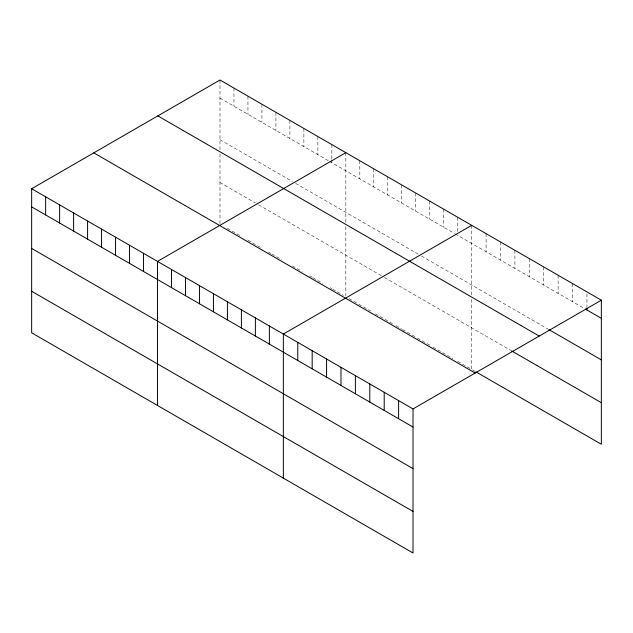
<?xml version="1.0" encoding="UTF-8"?>
<svg xmlns="http://www.w3.org/2000/svg" width="633" height="633" viewBox="0 0 633 633"><rect width="100%" height="100%" fill="white"/><g stroke="black" fill="none" stroke-linecap="round" stroke-linejoin="round"><path stroke-width="0.47" stroke-dasharray="3.17 2.37" d="M219.983 98.131L328.559 160.814M329.382 161.288L454.407 233.474M455.23 233.949L584.401 308.524M219.983 139.695L292.367 181.481M295.658 183.38L418.215 254.142M421.507 256.041L547.956 329.049M219.983 182.518L255.352 202.94M258.644 204.839L381.201 275.6M384.492 277.499L510.673 350.342M227.382 228.355L240.548 235.951M247.946 240.224L261.113 247.827M268.511 252.1L270.979 253.524M271.802 253.999L281.669 259.696M292.367 265.868L302.234 271.573M309.64 275.846L312.109 277.27M312.931 277.745L322.798 283.442M330.204 287.714L331.85 288.664M332.673 289.139L343.363 295.318M349.123 298.641L370.511 310.985M375.448 313.833L392.721 323.811M396.005 325.71L401.765 329.033M402.588 329.508L415.746 337.104M417.392 338.054L429.736 345.183M433.027 347.082L452.769 358.476M457.699 361.324L471.688 369.395L471.688 299.29M472.535 369.886L475.921 371.848M586.941 293.775L586.941 307.132M572.533 283.552L572.533 301.672M558.132 275.236L558.132 293.356M543.723 266.92L543.723 285.04M529.315 258.596L529.315 276.724M514.906 250.28L514.906 268.4M500.497 241.964L500.497 260.084M486.089 233.648L486.089 251.768M471.688 225.324L471.688 295.484M457.699 217.254L457.699 231.559M443.717 209.183L443.717 227.302M429.736 201.104L429.736 219.232M415.746 193.033L415.746 211.153M401.765 184.963L401.765 203.082M387.784 176.884L387.784 195.011M373.802 168.813L373.802 186.933M359.813 160.742L359.813 178.862M345.832 152.664L345.832 222.824M345.832 226.63L345.832 295.817M331.85 144.593L331.85 158.899M331.85 159.856L331.85 162.713M317.869 136.522L317.869 154.642M303.88 128.444L303.88 146.571M289.898 120.373L289.898 138.492M275.917 112.302L275.917 130.422M261.927 104.231L261.927 122.351M247.946 96.153L247.946 114.28M233.965 88.082L233.965 106.202M219.983 80.011L219.983 150.163M219.983 153.969L219.983 224.082"/><path stroke-width="0.95" d="M31.65 188.737L413.017 408.918L413.017 552.989L31.65 332.808L31.65 188.737L219.983 80.011L601.35 300.192L601.35 444.263L475.921 371.848M345.832 152.664L157.498 261.397L157.498 405.468M471.688 225.324L283.355 334.058L283.355 478.129M413.017 408.918L601.35 300.192M585.248 309.015L601.35 318.312M548.803 329.54L601.35 359.876M157.831 115.886L539.197 336.068M511.519 350.832L601.35 402.699M93.803 152.862L475.169 373.043M31.65 206.864L413.017 427.046M31.65 248.421L413.017 468.61M31.65 291.251L413.017 511.432M586.941 308.089L586.941 309.996M398.616 400.602L398.616 418.722M384.207 392.286L384.207 410.406M369.799 383.97L369.799 402.09M355.39 375.646L355.39 393.773M340.981 367.33L340.981 385.45M326.573 359.014L326.573 377.133M312.172 350.698L312.172 368.817M297.763 342.374L297.763 360.501M269.373 325.987L269.373 344.107M255.384 317.916L255.384 336.036M241.402 309.838L241.402 327.965M227.421 301.767L227.421 319.887M213.44 293.696L213.44 311.816M199.45 285.618L199.45 303.745M185.469 277.547L185.469 295.666M171.488 269.476L171.488 287.596M143.517 253.327L143.517 271.446M129.536 245.256L129.536 263.375M115.554 237.177L115.554 255.305M101.565 229.106L101.565 247.226M87.583 221.036L87.583 239.155M73.602 212.957L73.602 231.085M59.621 204.886L59.621 223.006M45.631 196.816L45.631 214.935"/></g></svg>
